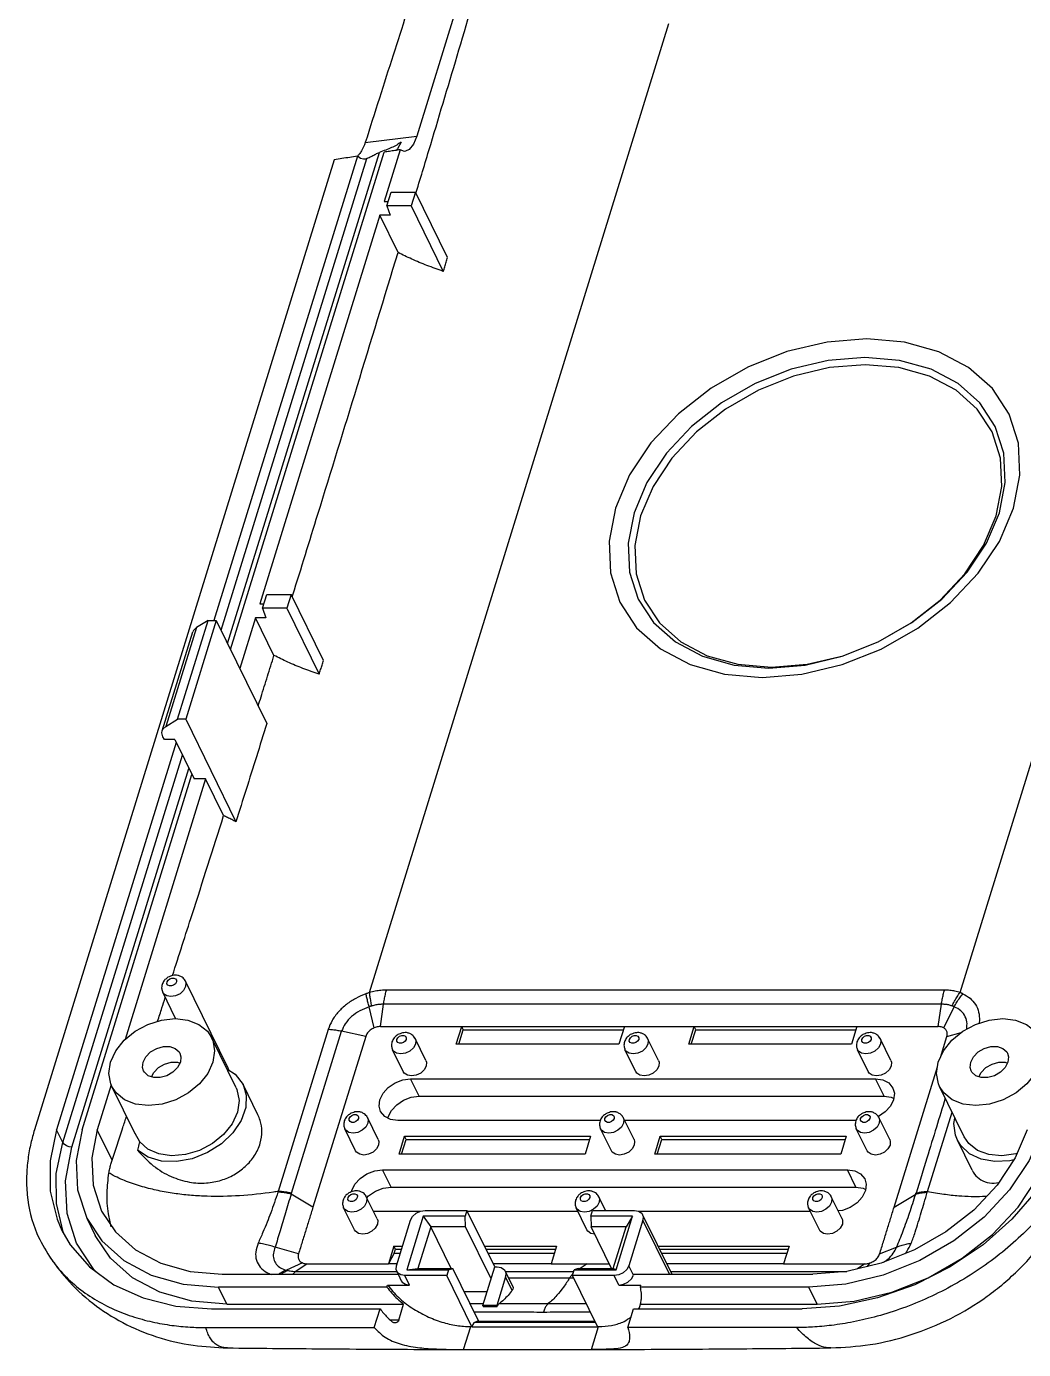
# Model space of a CAD drawing. Header units: millimetres. Extents: x -3610 to -2795, y 672 to 1276.
# Drawn here: x -2859.8 to -2820.3, y 847.5 to 899.9 of the extents above; entities that cross this region are included whole.
import ezdxf

# ---------------------------------------------------------------- set-up
doc = ezdxf.new("R2010")
doc.units = ezdxf.units.MM
doc.header["$MEASUREMENT"] = 0

msp = doc.modelspace()

# ---------------------------------------------------------------- linework, layer by layer
at = {"color": 7, "linetype": 'Continuous'}
for p, q in [((-2842.784, 900.626), (-2844.358, 895.534)), ((-2846.23, 861.603), (-2834.369, 899.988)), ((-2822.836, 861.603), (-2810.974, 899.988)), ((-2846.401, 895.276), (-2844.358, 895.534)), ((-2844.98, 895.297), (-2845.125, 895.023)), ((-2846.713, 894.737), (-2852.395, 876.35)), ((-2851.855, 875.435), (-2845.843, 894.889)), ((-2851.738, 875.197), (-2845.65, 894.898)), ((-2845.022, 894.994), (-2845.655, 892.944)), ((-2845.125, 895.023), (-2845.18, 894.97)), ((-2847.631, 894.599), (-2859.507, 856.167)), ((-2852.116, 875.967), (-2846.345, 894.643)), ((-2846.345, 894.643), (-2846.403, 894.626)), ((-2845.547, 892.769), (-2845.378, 893.317)), ((-2845.378, 893.317), (-2844.411, 893.317)), ((-2844.411, 893.317), (-2844.58, 892.769)), ((-2843.139, 890.726), (-2844.411, 893.317)), ((-2845.655, 892.944), (-2845.493, 892.944)), ((-2844.58, 892.769), (-2845.547, 892.769)), ((-2845.547, 892.769), (-2845.413, 892.396)), ((-2844.58, 892.769), (-2843.308, 890.176)), ((-2845.825, 892.396), (-2850.581, 877.004)), ((-2845.413, 892.396), (-2845.825, 892.396)), ((-2845.102, 890.923), (-2845.825, 892.396)), ((-2850.581, 877.004), (-2850.419, 877.004)), ((-2850.473, 876.828), (-2850.304, 877.377)), ((-2850.304, 877.377), (-2849.337, 877.377)), ((-2849.337, 877.377), (-2849.506, 876.828)), ((-2848.055, 874.764), (-2849.337, 877.377)), ((-2850.751, 876.455), (-2851.371, 874.448)), ((-2850.339, 876.455), (-2850.751, 876.455)), ((-2850.017, 874.959), (-2850.751, 876.455)), ((-2849.506, 876.828), (-2850.473, 876.828)), ((-2850.473, 876.828), (-2850.339, 876.455)), ((-2849.506, 876.828), (-2848.224, 874.216)), ((-2854.445, 871.975), (-2853.234, 875.892)), ((-2853.093, 876.063), (-2854.303, 872.147)), ((-2853.837, 872.433), (-2852.626, 876.35)), ((-2852.304, 876.35), (-2853.514, 872.433)), ((-2852.626, 876.35), (-2853.093, 876.063)), ((-2852.626, 876.35), (-2852.304, 876.35)), ((-2852.304, 876.35), (-2850.3, 872.267)), ((-2854.303, 872.147), (-2853.837, 872.433)), ((-2853.514, 872.433), (-2853.837, 872.433)), ((-2853.514, 872.433), (-2851.523, 868.374)), ((-2854.361, 871.625), (-2854.417, 871.739)), ((-2853.891, 871.511), (-2858.632, 856.167)), ((-2853.947, 871.625), (-2854.361, 871.625)), ((-2853.947, 871.625), (-2853.184, 870.071)), ((-2858.388, 855.67), (-2853.647, 871.013)), ((-2858.02, 855.483), (-2853.386, 870.481)), ((-2857.619, 856.167), (-2853.269, 870.244)), ((-2852.724, 870.071), (-2855.916, 859.742)), ((-2852.724, 870.071), (-2853.184, 870.071)), ((-2852.011, 868.618), (-2852.724, 870.071)), ((-2851.839, 858.615), (-2853.529, 862.059)), ((-2823.45, 861.702), (-2845.555, 861.702)), ((-2853.913, 860.572), (-2854.427, 861.618)), ((-2846.047, 860.207), (-2846.247, 861.043)), ((-2845.802, 860.259), (-2845.677, 861.142)), ((-2823.572, 861.142), (-2845.677, 861.142)), ((-2823.697, 860.259), (-2823.572, 861.142)), ((-2823.484, 860.207), (-2823.064, 861.043)), ((-2847.872, 860.139), (-2849.85, 853.727)), ((-2845.802, 860.259), (-2823.697, 860.259)), ((-2842.797, 859.554), (-2842.579, 860.259)), ((-2842.697, 859.554), (-2842.518, 860.134)), ((-2842.518, 860.134), (-2842.579, 860.259)), ((-2842.518, 860.134), (-2836.17, 860.134)), ((-2836.131, 860.259), (-2836.349, 859.554)), ((-2833.586, 859.554), (-2833.368, 860.259)), ((-2833.486, 859.554), (-2833.307, 860.134)), ((-2833.307, 860.134), (-2833.368, 860.259)), ((-2833.307, 860.134), (-2826.959, 860.134)), ((-2826.921, 860.259), (-2827.138, 859.554)), ((-2851.512, 857.831), (-2852.488, 859.82)), ((-2849.327, 853.658), (-2847.34, 860.07)), ((-2846.384, 859.867), (-2848.475, 853.102)), ((-2846.384, 859.867), (-2847.34, 860.07)), ((-2843.996, 858.912), (-2844.423, 859.783)), ((-2834.785, 858.912), (-2835.212, 859.783)), ((-2825.574, 858.912), (-2826.001, 859.783)), ((-2823.615, 859.034), (-2823.357, 859.867)), ((-2823.357, 859.867), (-2822.79, 860.02)), ((-2844.893, 858.472), (-2845.32, 859.342)), ((-2836.349, 859.554), (-2842.797, 859.554)), ((-2835.683, 858.472), (-2836.11, 859.342)), ((-2827.138, 859.554), (-2833.586, 859.554)), ((-2826.472, 858.472), (-2826.899, 859.342)), ((-2853.839, 858.846), (-2853.745, 858.814)), ((-2825.449, 853.098), (-2823.728, 858.668)), ((-2821.05, 858.846), (-2820.955, 858.814)), ((-2844.266, 857.499), (-2844.602, 858.183)), ((-2844.602, 858.183), (-2826.181, 858.183)), ((-2825.845, 857.499), (-2826.181, 858.183)), ((-2856.469, 857.953), (-2857.02, 856.167)), ((-2856.438, 857.882), (-2856.484, 857.989)), ((-2855.519, 856.009), (-2856.438, 857.882)), ((-2850.653, 856.762), (-2851.243, 857.963)), ((-2844.266, 857.499), (-2825.845, 857.499)), ((-2822.672, 855.893), (-2823.648, 857.882)), ((-2845.885, 855.779), (-2846.312, 856.649)), ((-2837.1, 856.538), (-2845.11, 856.538)), ((-2835.753, 855.779), (-2836.18, 856.649)), ((-2826.968, 856.538), (-2836.126, 856.538)), ((-2825.621, 855.779), (-2826.049, 856.649)), ((-2824.123, 853.727), (-2823.15, 856.867)), ((-2858.388, 855.67), (-2858.632, 856.167)), ((-2856.431, 854.967), (-2857.02, 856.167)), ((-2855.337, 855.692), (-2855.522, 856.015)), ((-2846.783, 855.339), (-2847.21, 856.209)), ((-2836.651, 855.339), (-2837.078, 856.209)), ((-2826.519, 855.339), (-2826.946, 856.209)), ((-2845.061, 855.206), (-2844.843, 855.911)), ((-2844.962, 855.206), (-2844.782, 855.787)), ((-2844.782, 855.787), (-2844.843, 855.911)), ((-2844.843, 855.911), (-2837.475, 855.911)), ((-2844.782, 855.787), (-2837.513, 855.787)), ((-2837.475, 855.911), (-2837.693, 855.206)), ((-2834.929, 855.206), (-2834.712, 855.911)), ((-2834.83, 855.206), (-2834.651, 855.787)), ((-2834.651, 855.787), (-2834.712, 855.911)), ((-2834.712, 855.911), (-2827.343, 855.911)), ((-2834.651, 855.787), (-2827.381, 855.787)), ((-2827.343, 855.911), (-2827.561, 855.206)), ((-2822.357, 854.569), (-2822.941, 855.76)), ((-2837.693, 855.206), (-2845.061, 855.206)), ((-2827.561, 855.206), (-2834.929, 855.206)), ((-2845.38, 853.896), (-2845.715, 854.58)), ((-2845.715, 854.58), (-2827.294, 854.58)), ((-2826.958, 853.896), (-2827.294, 854.58)), ((-2845.38, 853.896), (-2826.958, 853.896)), ((-2848.475, 853.102), (-2849.338, 853.624)), ((-2845.932, 852.646), (-2846.359, 853.516)), ((-2846.34, 853.477), (-2846.267, 853.557)), ((-2836.883, 852.976), (-2837.148, 853.516)), ((-2827.511, 852.646), (-2827.938, 853.516)), ((-2825.449, 853.098), (-2824.59, 853.623)), ((-2846.83, 852.205), (-2847.257, 853.076)), ((-2844.237, 852.935), (-2846.074, 852.935)), ((-2844.028, 852.976), (-2842.37, 852.976)), ((-2842.37, 852.976), (-2842.443, 852.741)), ((-2841.272, 850.738), (-2842.37, 852.976)), ((-2837.977, 852.935), (-2842.35, 852.935)), ((-2837.619, 852.205), (-2838.046, 853.076)), ((-2837.359, 853.018), (-2837.533, 852.934)), ((-2837.469, 852.741), (-2837.397, 852.976)), ((-2837.397, 852.976), (-2835.739, 852.976)), ((-2828.767, 852.935), (-2835.555, 852.935)), ((-2835.411, 852.805), (-2834.255, 850.449)), ((-2828.409, 852.205), (-2828.836, 853.076)), ((-2857.434, 852.665), (-2857.098, 851.981)), ((-2845.167, 850.783), (-2844.61, 852.584)), ((-2844.101, 852.741), (-2844.755, 850.626)), ((-2843.806, 852.319), (-2844.314, 850.674)), ((-2844.101, 852.741), (-2843.806, 852.319)), ((-2842.443, 852.741), (-2844.101, 852.741)), ((-2842.999, 850.674), (-2843.806, 852.319)), ((-2842.424, 852.319), (-2843.806, 852.319)), ((-2842.424, 852.319), (-2842.443, 852.741)), ((-2841.418, 850.268), (-2842.424, 852.319)), ((-2837.469, 852.741), (-2837.45, 852.319)), ((-2835.811, 852.741), (-2837.469, 852.741)), ((-2836.643, 850.674), (-2837.45, 852.319)), ((-2836.069, 852.319), (-2837.45, 852.319)), ((-2836.577, 850.674), (-2836.069, 852.319)), ((-2836.465, 850.626), (-2835.811, 852.741)), ((-2835.811, 852.741), (-2836.069, 852.319)), ((-2835.399, 852.584), (-2835.956, 850.783)), ((-2834.351, 850.449), (-2835.399, 852.584)), ((-2858.304, 851.978), (-2858.367, 852.125)), ((-2837.312, 852.038), (-2837.458, 852.064)), ((-2849.047, 851.251), (-2849.973, 851.514)), ((-2845.266, 851.564), (-2845.483, 850.859)), ((-2845.253, 851.283), (-2845.483, 850.859)), ((-2845.205, 851.44), (-2845.266, 851.564)), ((-2845.266, 851.564), (-2844.925, 851.564)), ((-2845.253, 851.283), (-2845.205, 851.44)), ((-2845.253, 851.283), (-2845.012, 851.283)), ((-2845.205, 851.44), (-2844.964, 851.44)), ((-2841.678, 851.564), (-2838.818, 851.564)), ((-2841.617, 851.44), (-2838.857, 851.44)), ((-2841.54, 851.283), (-2838.905, 851.283)), ((-2838.818, 851.564), (-2839.036, 850.859)), ((-2834.802, 851.564), (-2829.608, 851.564)), ((-2834.741, 851.44), (-2829.646, 851.44)), ((-2834.664, 851.283), (-2829.694, 851.283)), ((-2829.608, 851.564), (-2829.825, 850.859)), ((-2826.02, 851.251), (-2825.353, 851.514)), ((-2848.883, 850.892), (-2849.524, 850.605)), ((-2848.707, 850.859), (-2849.149, 850.559)), ((-2841.747, 849.202), (-2841.272, 850.738)), ((-2841.272, 850.738), (-2841.18, 850.738)), ((-2837.609, 850.859), (-2837.89, 850.674)), ((-2835.773, 850.41), (-2835.956, 850.783)), ((-2826.602, 850.859), (-2826.892, 850.662)), ((-2826.407, 850.892), (-2826.51, 850.753)), ((-2852.064, 850.449), (-2845.099, 850.449)), ((-2845.155, 850.562), (-2844.972, 850.189)), ((-2844.644, 850.018), (-2844.827, 850.391)), ((-2843.169, 850.391), (-2844.827, 850.391)), ((-2844.755, 850.626), (-2844.314, 850.674)), ((-2844.755, 850.626), (-2843.097, 850.626)), ((-2844.314, 850.674), (-2842.933, 850.674)), ((-2843.097, 850.626), (-2843.169, 850.391)), ((-2842.178, 848.368), (-2843.169, 850.391)), ((-2843.097, 850.626), (-2842.933, 850.674)), ((-2841.926, 848.623), (-2842.933, 850.674)), ((-2840.841, 850.346), (-2841.194, 849.202)), ((-2840.852, 850.567), (-2840.55, 849.952)), ((-2840.576, 849.808), (-2840.841, 850.346)), ((-2838.196, 850.391), (-2838.123, 850.626)), ((-2837.204, 848.371), (-2838.196, 850.391)), ((-2836.538, 850.391), (-2838.196, 850.391)), ((-2837.959, 850.674), (-2838.123, 850.626)), ((-2838.123, 850.626), (-2836.465, 850.626)), ((-2837.959, 850.674), (-2836.577, 850.674)), ((-2836.465, 850.626), (-2836.577, 850.674)), ((-2836.355, 850.018), (-2836.538, 850.391)), ((-2835.761, 850.449), (-2835.773, 850.41)), ((-2835.761, 850.449), (-2828.669, 850.449)), ((-2845.546, 849.94), (-2852.221, 849.94)), ((-2851.886, 849.256), (-2852.221, 849.94)), ((-2845.546, 849.94), (-2845.522, 850.018)), ((-2845.522, 850.018), (-2844.644, 850.018)), ((-2836.355, 850.018), (-2835.477, 850.018)), ((-2835.501, 849.94), (-2835.477, 850.018)), ((-2828.826, 849.94), (-2835.501, 849.94)), ((-2828.491, 849.256), (-2828.826, 849.94)), ((-2851.886, 849.256), (-2844.88, 849.256)), ((-2845.073, 848.629), (-2844.88, 849.256)), ((-2841.731, 849.17), (-2841.747, 849.202)), ((-2841.194, 849.202), (-2841.747, 849.202)), ((-2841.178, 849.17), (-2841.194, 849.202)), ((-2835.551, 849.078), (-2835.496, 849.256)), ((-2835.496, 849.256), (-2828.491, 849.256)), ((-2827.612, 849.186), (-2829.092, 849.078)), ((-2852.487, 849.078), (-2845.812, 849.078)), ((-2846.042, 848.334), (-2845.812, 849.078)), ((-2845.073, 848.629), (-2845.414, 848.629)), ((-2841.926, 848.623), (-2841.938, 848.584)), ((-2835.998, 848.334), (-2835.768, 849.078)), ((-2835.768, 849.078), (-2829.092, 849.078)), ((-2852.717, 848.334), (-2846.042, 848.334)), ((-2842.503, 847.466), (-2842.224, 848.371)), ((-2842.176, 848.368), (-2837.203, 848.368)), ((-2841.938, 848.584), (-2842.049, 848.551)), ((-2842.049, 848.551), (-2837.293, 848.551)), ((-2841.938, 848.584), (-2837.309, 848.584)), ((-2837.438, 847.466), (-2837.158, 848.371)), ((-2829.322, 848.334), (-2835.998, 848.334)), ((-2851.857, 847.527), (-2851.858, 847.527)), ((-2827.955, 847.527), (-2827.956, 847.527))]:
    msp.add_line(p, q, dxfattribs=at)
for points in [[(-2844.358, 895.534), (-2844.492, 895.211), (-2844.658, 895.004), (-2844.8, 894.933)], [(-2846.403, 894.626), (-2846.469, 894.621), (-2846.593, 894.652), (-2846.713, 894.737)], [(-2844.8, 894.933), (-2844.84, 894.929), (-2845.022, 894.994)], [(-2820.714, 880.796), (-2820.461, 882.104), (-2820.521, 883.365), (-2820.892, 884.524), (-2821.556, 885.536), (-2822.495, 886.373), (-2823.67, 886.994), (-2825.033, 887.376), (-2826.53, 887.504), (-2828.104, 887.376), (-2829.696, 886.996), (-2831.249, 886.379), (-2832.702, 885.547), (-2833.993, 884.538), (-2835.086, 883.376), (-2835.931, 882.111), (-2836.49, 880.796)], [(-2821.276, 880.614), (-2821.044, 881.814), (-2821.099, 882.969), (-2821.439, 884.033), (-2822.051, 884.966), (-2822.911, 885.731), (-2823.986, 886.3), (-2825.236, 886.65), (-2826.611, 886.768), (-2828.059, 886.65), (-2829.525, 886.3), (-2830.952, 885.731), (-2832.285, 884.966), (-2833.473, 884.033), (-2834.471, 882.969), (-2835.24, 881.814), (-2835.75, 880.614)], [(-2821.404, 880.485), (-2821.178, 881.654), (-2821.231, 882.778), (-2821.562, 883.814), (-2822.158, 884.722), (-2822.995, 885.467), (-2824.042, 886.021), (-2825.259, 886.362), (-2826.598, 886.477), (-2828.008, 886.362), (-2829.435, 886.021), (-2830.824, 885.467), (-2832.122, 884.722), (-2833.279, 883.814), (-2834.251, 882.778), (-2834.999, 881.654), (-2835.496, 880.485)], [(-2836.49, 880.796), (-2836.743, 879.487), (-2836.683, 878.227), (-2836.312, 877.067), (-2835.649, 876.055), (-2834.709, 875.218), (-2833.534, 874.597), (-2832.171, 874.215), (-2830.674, 874.087), (-2829.1, 874.215), (-2827.508, 874.595), (-2825.956, 875.212), (-2824.502, 876.044), (-2823.212, 877.054), (-2822.119, 878.215), (-2821.274, 879.48), (-2820.714, 880.796)], [(-2835.75, 880.614), (-2835.982, 879.413), (-2835.927, 878.258), (-2835.587, 877.194), (-2834.975, 876.262), (-2834.115, 875.496), (-2833.039, 874.927), (-2831.79, 874.577), (-2830.415, 874.459), (-2828.966, 874.577), (-2827.501, 874.927), (-2826.074, 875.496), (-2824.74, 876.262), (-2823.552, 877.194), (-2822.555, 878.258), (-2821.786, 879.413), (-2821.276, 880.614)], [(-2835.496, 880.485), (-2835.722, 879.316), (-2835.668, 878.192), (-2835.337, 877.156), (-2834.741, 876.248), (-2833.904, 875.502), (-2832.857, 874.949), (-2831.64, 874.608), (-2830.301, 874.492), (-2828.891, 874.608), (-2827.464, 874.949), (-2826.075, 875.502), (-2824.777, 876.248), (-2823.62, 877.156), (-2822.649, 878.192), (-2821.9, 879.316), (-2821.404, 880.485)], [(-2853.093, 876.063), (-2853.207, 875.953), (-2853.234, 875.892)], [(-2854.417, 871.739), (-2854.457, 871.896), (-2854.445, 871.975)], [(-2854.445, 871.975), (-2854.417, 872.036), (-2854.303, 872.147)], [(-2853.517, 861.839), (-2853.599, 861.688), (-2853.739, 861.561), (-2853.913, 861.477), (-2854.098, 861.447), (-2854.264, 861.476), (-2854.388, 861.561), (-2854.427, 861.618)], [(-2853.885, 862.025), (-2853.925, 861.956), (-2853.993, 861.902), (-2854.075, 861.873), (-2854.157, 861.872), (-2854.221, 861.902), (-2854.256, 861.956), (-2854.254, 862.025)], [(-2854.254, 862.025), (-2854.214, 862.094), (-2854.146, 862.148), (-2854.064, 862.178), (-2853.982, 862.178), (-2853.918, 862.149), (-2853.883, 862.094), (-2853.885, 862.025)], [(-2853.529, 862.059), (-2853.506, 861.989), (-2853.517, 861.839)], [(-2856.489, 858.851), (-2856.282, 859.297), (-2855.952, 859.713), (-2855.519, 860.069), (-2855.015, 860.343), (-2854.473, 860.515), (-2853.931, 860.574), (-2853.424, 860.515), (-2852.989, 860.343), (-2852.654, 860.069), (-2852.488, 859.82)], [(-2823.7, 858.851), (-2823.493, 859.297), (-2823.162, 859.713), (-2822.729, 860.069), (-2822.225, 860.343), (-2821.683, 860.515), (-2821.141, 860.574), (-2820.634, 860.515), (-2820.199, 860.343), (-2819.864, 860.069), (-2819.698, 859.82)], [(-2852.488, 859.82), (-2852.442, 859.713), (-2852.368, 859.297), (-2852.437, 858.851)], [(-2844.779, 859.749), (-2844.819, 859.68), (-2844.886, 859.626), (-2844.968, 859.596), (-2845.05, 859.596), (-2845.114, 859.625), (-2845.15, 859.68), (-2845.147, 859.749)], [(-2845.147, 859.749), (-2845.107, 859.818), (-2845.039, 859.872), (-2844.957, 859.901), (-2844.875, 859.902), (-2844.811, 859.872), (-2844.776, 859.818), (-2844.779, 859.749)], [(-2844.422, 859.782), (-2844.4, 859.713), (-2844.411, 859.562)], [(-2835.568, 859.749), (-2835.608, 859.68), (-2835.676, 859.626), (-2835.758, 859.596), (-2835.84, 859.596), (-2835.904, 859.625), (-2835.939, 859.68), (-2835.937, 859.749)], [(-2835.937, 859.749), (-2835.896, 859.818), (-2835.829, 859.872), (-2835.747, 859.901), (-2835.665, 859.902), (-2835.601, 859.872), (-2835.566, 859.818), (-2835.568, 859.749)], [(-2835.212, 859.782), (-2835.189, 859.713), (-2835.2, 859.562)], [(-2826.358, 859.749), (-2826.398, 859.68), (-2826.465, 859.626), (-2826.547, 859.596), (-2826.629, 859.596), (-2826.693, 859.625), (-2826.728, 859.68), (-2826.726, 859.749)], [(-2826.726, 859.749), (-2826.686, 859.818), (-2826.618, 859.872), (-2826.536, 859.901), (-2826.454, 859.902), (-2826.39, 859.872), (-2826.355, 859.818), (-2826.358, 859.749)], [(-2826.001, 859.782), (-2825.979, 859.713), (-2825.99, 859.562)], [(-2855.2, 858.851), (-2855.089, 859.065), (-2854.903, 859.254), (-2854.664, 859.394), (-2854.4, 859.468), (-2854.144, 859.468), (-2853.927, 859.394), (-2853.774, 859.254), (-2853.745, 859.204)], [(-2853.745, 859.204), (-2853.704, 859.065), (-2853.726, 858.851)], [(-2844.411, 859.562), (-2844.493, 859.412), (-2844.633, 859.285), (-2844.807, 859.201), (-2844.991, 859.171), (-2845.158, 859.2), (-2845.282, 859.284), (-2845.32, 859.342)], [(-2835.2, 859.562), (-2835.282, 859.412), (-2835.422, 859.285), (-2835.596, 859.201), (-2835.781, 859.171), (-2835.947, 859.2), (-2836.071, 859.284), (-2836.11, 859.342)], [(-2825.99, 859.562), (-2826.072, 859.412), (-2826.212, 859.285), (-2826.386, 859.201), (-2826.57, 859.171), (-2826.737, 859.2), (-2826.86, 859.284), (-2826.899, 859.342)], [(-2822.41, 858.851), (-2822.299, 859.065), (-2822.113, 859.254), (-2821.874, 859.394), (-2821.61, 859.468), (-2821.355, 859.468), (-2821.137, 859.394), (-2820.984, 859.254), (-2820.955, 859.204)], [(-2820.955, 859.204), (-2820.915, 859.065), (-2820.936, 858.851)], [(-2856.484, 857.989), (-2856.558, 858.405), (-2856.489, 858.851)], [(-2852.437, 858.851), (-2852.644, 858.405), (-2852.974, 857.989), (-2853.407, 857.632), (-2853.911, 857.358), (-2854.453, 857.186), (-2854.995, 857.128), (-2855.502, 857.186), (-2855.937, 857.358), (-2856.272, 857.632), (-2856.438, 857.882)], [(-2855.181, 858.498), (-2855.222, 858.637), (-2855.2, 858.851)], [(-2853.726, 858.851), (-2853.837, 858.637), (-2854.023, 858.448), (-2854.262, 858.308), (-2854.526, 858.234), (-2854.782, 858.234), (-2854.999, 858.308), (-2855.152, 858.448), (-2855.181, 858.498)], [(-2854.876, 858.266), (-2854.784, 858.444), (-2854.598, 858.632), (-2854.359, 858.772), (-2854.095, 858.846), (-2853.839, 858.846)], [(-2851.879, 858.578), (-2851.555, 858.373), (-2851.243, 857.963)], [(-2843.984, 858.692), (-2844.065, 858.542), (-2844.204, 858.415), (-2844.38, 858.33), (-2844.565, 858.3), (-2844.732, 858.33), (-2844.856, 858.415), (-2844.893, 858.472)], [(-2843.996, 858.912), (-2843.973, 858.842), (-2843.984, 858.692)], [(-2834.773, 858.692), (-2834.855, 858.542), (-2834.994, 858.415), (-2835.169, 858.33), (-2835.355, 858.3), (-2835.522, 858.33), (-2835.645, 858.415), (-2835.682, 858.472)], [(-2834.785, 858.912), (-2834.762, 858.842), (-2834.773, 858.692)], [(-2825.563, 858.692), (-2825.644, 858.542), (-2825.783, 858.415), (-2825.959, 858.33), (-2826.144, 858.3), (-2826.311, 858.33), (-2826.434, 858.415), (-2826.472, 858.472)], [(-2825.575, 858.912), (-2825.551, 858.842), (-2825.563, 858.692)], [(-2823.648, 857.882), (-2823.694, 857.989), (-2823.768, 858.405), (-2823.7, 858.851)], [(-2819.647, 858.851), (-2819.854, 858.405), (-2820.185, 857.989), (-2820.617, 857.632), (-2821.121, 857.358), (-2821.663, 857.186), (-2822.206, 857.128), (-2822.712, 857.186), (-2823.148, 857.358), (-2823.483, 857.632), (-2823.648, 857.882)], [(-2822.391, 858.498), (-2822.432, 858.637), (-2822.41, 858.851)], [(-2820.936, 858.851), (-2821.047, 858.637), (-2821.233, 858.448), (-2821.473, 858.308), (-2821.736, 858.234), (-2821.992, 858.234), (-2822.209, 858.308), (-2822.362, 858.448), (-2822.391, 858.498)], [(-2822.086, 858.266), (-2821.994, 858.444), (-2821.808, 858.632), (-2821.569, 858.772), (-2821.305, 858.846), (-2821.05, 858.846)], [(-2845.798, 856.898), (-2845.854, 857.106), (-2845.823, 857.36), (-2845.697, 857.615), (-2845.489, 857.844), (-2845.219, 858.026), (-2844.913, 858.143), (-2844.602, 858.183)], [(-2826.181, 858.183), (-2825.894, 858.143), (-2825.661, 858.026), (-2825.492, 857.823)], [(-2851.243, 857.963), (-2851.118, 857.545), (-2851.137, 857.046), (-2851.318, 856.534), (-2851.647, 856.045)], [(-2851.512, 857.83), (-2851.483, 857.767), (-2851.392, 857.332), (-2851.461, 856.862)], [(-2845.494, 856.627), (-2845.487, 856.677), (-2845.362, 856.931), (-2845.153, 857.16), (-2844.883, 857.342), (-2844.578, 857.459), (-2844.266, 857.499)], [(-2825.492, 857.823), (-2825.436, 857.615), (-2825.468, 857.36), (-2825.593, 857.106), (-2825.802, 856.877), (-2826.072, 856.695)], [(-2825.845, 857.499), (-2825.559, 857.459), (-2825.461, 857.41)], [(-2851.461, 856.862), (-2851.672, 856.408), (-2852.011, 855.987)], [(-2846.668, 856.616), (-2846.708, 856.547), (-2846.776, 856.493), (-2846.858, 856.463), (-2846.939, 856.463), (-2847.003, 856.492), (-2847.039, 856.546), (-2847.036, 856.616)], [(-2847.036, 856.616), (-2846.996, 856.685), (-2846.929, 856.738), (-2846.847, 856.768), (-2846.765, 856.768), (-2846.701, 856.739), (-2846.666, 856.685), (-2846.668, 856.616)], [(-2846.312, 856.649), (-2846.289, 856.58), (-2846.3, 856.429)], [(-2845.11, 856.538), (-2845.396, 856.578), (-2845.63, 856.695), (-2845.798, 856.898)], [(-2836.536, 856.616), (-2836.576, 856.547), (-2836.644, 856.493), (-2836.726, 856.463), (-2836.807, 856.463), (-2836.872, 856.492), (-2836.907, 856.546), (-2836.905, 856.616)], [(-2836.905, 856.616), (-2836.865, 856.685), (-2836.797, 856.738), (-2836.715, 856.768), (-2836.633, 856.768), (-2836.569, 856.739), (-2836.534, 856.685), (-2836.536, 856.616)], [(-2836.18, 856.649), (-2836.157, 856.58), (-2836.169, 856.429)], [(-2826.405, 856.616), (-2826.445, 856.547), (-2826.513, 856.493), (-2826.594, 856.463), (-2826.675, 856.463), (-2826.74, 856.492), (-2826.775, 856.546), (-2826.773, 856.616)], [(-2826.773, 856.616), (-2826.733, 856.685), (-2826.665, 856.738), (-2826.583, 856.768), (-2826.501, 856.768), (-2826.437, 856.739), (-2826.402, 856.685), (-2826.405, 856.616)], [(-2826.048, 856.649), (-2826.026, 856.58), (-2826.037, 856.429)], [(-2822.941, 855.761), (-2823.018, 855.954), (-2823.077, 856.421), (-2823.036, 856.634)], [(-2858.632, 856.167), (-2858.886, 854.936), (-2858.879, 853.742), (-2858.611, 852.623), (-2858.421, 852.18)], [(-2857.619, 856.167), (-2857.854, 854.952), (-2857.798, 853.784), (-2857.434, 852.665)], [(-2857.02, 856.167), (-2857.236, 855.051), (-2857.185, 853.979), (-2856.85, 852.951)], [(-2851.647, 856.045), (-2852.102, 855.611), (-2852.651, 855.263), (-2853.258, 855.024), (-2853.88, 854.911), (-2854.476, 854.932), (-2855.004, 855.085), (-2855.428, 855.359)], [(-2852.011, 855.987), (-2852.455, 855.627), (-2852.971, 855.354), (-2853.523, 855.188), (-2854.073, 855.139), (-2854.581, 855.212), (-2855.013, 855.4), (-2855.337, 855.692)], [(-2846.3, 856.429), (-2846.382, 856.279), (-2846.522, 856.151), (-2846.696, 856.067), (-2846.881, 856.037), (-2847.047, 856.067), (-2847.171, 856.151), (-2847.21, 856.209)], [(-2836.169, 856.429), (-2836.25, 856.279), (-2836.39, 856.151), (-2836.564, 856.067), (-2836.749, 856.037), (-2836.916, 856.067), (-2837.039, 856.151), (-2837.078, 856.209)], [(-2819.579, 856.167), (-2820.095, 854.952), (-2820.873, 853.784), (-2821.882, 852.707), (-2823.085, 851.764), (-2824.434, 850.989), (-2825.877, 850.414), (-2827.361, 850.059), (-2828.826, 849.94)], [(-2820.178, 856.167), (-2820.652, 855.051), (-2821.366, 853.979), (-2822.293, 852.99), (-2823.397, 852.124), (-2824.635, 851.412), (-2825.961, 850.884), (-2827.323, 850.559), (-2828.669, 850.449)], [(-2818.566, 856.167), (-2819.073, 854.936), (-2819.818, 853.742), (-2820.778, 852.623), (-2821.924, 851.61), (-2823.222, 850.736), (-2824.631, 850.028), (-2826.109, 849.505), (-2827.612, 849.186)], [(-2826.037, 856.429), (-2826.119, 856.279), (-2826.259, 856.151), (-2826.433, 856.067), (-2826.617, 856.037), (-2826.784, 856.067), (-2826.908, 856.151), (-2826.946, 856.209)], [(-2858.367, 852.125), (-2858.635, 853.245), (-2858.642, 854.439), (-2858.388, 855.67)], [(-2858.02, 855.483), (-2858.133, 855.497), (-2858.243, 855.538), (-2858.332, 855.598), (-2858.388, 855.67)], [(-2856.982, 850.481), (-2857.158, 850.637), (-2857.838, 851.674), (-2858.217, 852.858), (-2858.279, 854.144), (-2858.02, 855.483)], [(-2845.873, 855.559), (-2845.955, 855.409), (-2846.094, 855.282), (-2846.269, 855.197), (-2846.455, 855.167), (-2846.622, 855.197), (-2846.745, 855.282), (-2846.782, 855.339)], [(-2845.885, 855.779), (-2845.862, 855.709), (-2845.873, 855.559)], [(-2835.742, 855.559), (-2835.823, 855.409), (-2835.962, 855.282), (-2836.138, 855.197), (-2836.323, 855.167), (-2836.49, 855.197), (-2836.613, 855.282), (-2836.651, 855.339)], [(-2835.753, 855.779), (-2835.73, 855.709), (-2835.742, 855.559)], [(-2828.491, 849.256), (-2827.025, 849.376), (-2825.542, 849.73), (-2824.098, 850.305), (-2822.749, 851.08), (-2821.547, 852.024), (-2820.538, 853.1), (-2819.76, 854.268), (-2819.244, 855.483)], [(-2825.61, 855.559), (-2825.691, 855.409), (-2825.83, 855.282), (-2826.006, 855.197), (-2826.191, 855.167), (-2826.358, 855.197), (-2826.482, 855.282), (-2826.519, 855.339)], [(-2825.622, 855.779), (-2825.599, 855.709), (-2825.61, 855.559)], [(-2820.7, 854.979), (-2820.866, 854.937), (-2821.459, 854.908), (-2822.003, 855.005), (-2822.463, 855.222), (-2822.809, 855.546), (-2822.941, 855.761)], [(-2820.577, 855.227), (-2820.623, 855.212), (-2821.176, 855.139), (-2821.696, 855.188), (-2822.145, 855.354), (-2822.492, 855.627), (-2822.672, 855.893)], [(-2846.942, 853.711), (-2846.937, 853.757), (-2846.811, 854.011), (-2846.602, 854.241), (-2846.332, 854.423), (-2846.027, 854.539), (-2845.715, 854.58)], [(-2827.294, 854.58), (-2827.008, 854.539), (-2826.774, 854.423), (-2826.606, 854.22)], [(-2846.267, 853.557), (-2845.997, 853.739), (-2845.691, 853.856), (-2845.38, 853.896)], [(-2826.606, 854.22), (-2826.55, 854.011), (-2826.581, 853.757), (-2826.707, 853.503), (-2826.915, 853.274), (-2827.185, 853.092), (-2827.491, 852.975), (-2827.662, 852.953)], [(-2826.958, 853.896), (-2826.672, 853.856), (-2826.575, 853.807)], [(-2846.715, 853.482), (-2846.755, 853.413), (-2846.823, 853.36), (-2846.905, 853.33), (-2846.987, 853.329), (-2847.051, 853.359), (-2847.086, 853.413), (-2847.084, 853.482)], [(-2847.084, 853.482), (-2847.044, 853.551), (-2846.976, 853.605), (-2846.894, 853.635), (-2846.812, 853.635), (-2846.748, 853.606), (-2846.713, 853.552), (-2846.715, 853.482)], [(-2846.359, 853.516), (-2846.336, 853.446), (-2846.347, 853.296)], [(-2837.505, 853.482), (-2837.545, 853.414), (-2837.613, 853.359), (-2837.694, 853.33), (-2837.775, 853.329), (-2837.84, 853.358), (-2837.875, 853.413), (-2837.873, 853.482)], [(-2837.873, 853.482), (-2837.833, 853.551), (-2837.765, 853.605), (-2837.683, 853.635), (-2837.602, 853.635), (-2837.538, 853.606), (-2837.502, 853.552), (-2837.505, 853.482)], [(-2837.148, 853.516), (-2837.126, 853.446), (-2837.137, 853.296)], [(-2828.294, 853.482), (-2828.334, 853.413), (-2828.402, 853.36), (-2828.484, 853.33), (-2828.566, 853.329), (-2828.63, 853.359), (-2828.665, 853.413), (-2828.662, 853.482)], [(-2828.662, 853.482), (-2828.622, 853.551), (-2828.555, 853.605), (-2828.473, 853.635), (-2828.391, 853.635), (-2828.327, 853.606), (-2828.292, 853.552), (-2828.294, 853.482)], [(-2827.938, 853.516), (-2827.915, 853.446), (-2827.926, 853.296)], [(-2856.85, 852.951), (-2856.301, 852.124), (-2855.501, 851.412), (-2854.502, 850.884), (-2853.342, 850.559), (-2852.064, 850.449)], [(-2846.347, 853.296), (-2846.429, 853.145), (-2846.569, 853.018), (-2846.743, 852.934), (-2846.928, 852.904), (-2847.094, 852.933), (-2847.218, 853.018), (-2847.257, 853.075)], [(-2844.61, 852.584), (-2844.529, 852.734), (-2844.389, 852.861), (-2844.214, 852.946), (-2844.028, 852.976)], [(-2837.533, 852.934), (-2837.717, 852.904), (-2837.884, 852.933), (-2838.008, 853.018), (-2838.046, 853.075)], [(-2837.137, 853.296), (-2837.219, 853.145), (-2837.359, 853.018)], [(-2835.739, 852.976), (-2835.572, 852.946), (-2835.449, 852.861), (-2835.411, 852.804)], [(-2835.411, 852.804), (-2835.388, 852.734), (-2835.399, 852.584)], [(-2827.926, 853.296), (-2828.008, 853.145), (-2828.148, 853.018), (-2828.322, 852.934), (-2828.507, 852.904), (-2828.673, 852.933), (-2828.797, 853.018), (-2828.836, 853.075)], [(-2857.434, 852.665), (-2856.835, 851.764), (-2855.965, 850.989), (-2854.877, 850.414), (-2853.613, 850.059), (-2852.221, 849.94)], [(-2845.92, 852.426), (-2846.002, 852.276), (-2846.141, 852.149), (-2846.316, 852.064), (-2846.502, 852.034), (-2846.669, 852.064), (-2846.792, 852.149), (-2846.83, 852.205)], [(-2845.932, 852.646), (-2845.909, 852.575), (-2845.92, 852.426)], [(-2827.499, 852.426), (-2827.581, 852.276), (-2827.72, 852.149), (-2827.895, 852.064), (-2828.081, 852.034), (-2828.248, 852.064), (-2828.371, 852.149), (-2828.408, 852.205)], [(-2827.511, 852.646), (-2827.488, 852.575), (-2827.499, 852.426)], [(-2858.421, 852.18), (-2858.09, 851.61), (-2857.333, 850.736), (-2856.362, 850.028), (-2855.206, 849.505), (-2853.902, 849.186), (-2852.487, 849.078)], [(-2851.886, 849.256), (-2853.277, 849.376), (-2854.541, 849.73), (-2855.629, 850.305), (-2856.5, 851.08), (-2857.098, 851.981)], [(-2837.458, 852.064), (-2837.582, 852.149), (-2837.619, 852.205)], [(-2845.155, 850.562), (-2845.178, 850.633), (-2845.167, 850.783)], [(-2841.18, 850.738), (-2841.013, 850.708), (-2840.89, 850.623), (-2840.853, 850.567)], [(-2835.956, 850.783), (-2836.037, 850.633), (-2836.177, 850.506), (-2836.352, 850.421), (-2836.538, 850.391)], [(-2844.827, 850.391), (-2844.994, 850.421), (-2845.117, 850.506), (-2845.155, 850.562)], [(-2844.972, 850.189), (-2844.934, 850.133), (-2844.811, 850.048), (-2844.644, 850.018)], [(-2840.853, 850.567), (-2840.829, 850.496), (-2840.841, 850.346)], [(-2836.355, 850.018), (-2836.169, 850.048), (-2835.994, 850.133), (-2835.854, 850.26), (-2835.773, 850.41)], [(-2842.049, 848.551), (-2842.098, 848.52), (-2842.142, 848.458), (-2842.178, 848.368)]]:
    msp.add_lwpolyline(points, dxfattribs=at)
for points in [[(-2844.38, 893.308), (-2843.808, 895.205), (-2842.689, 898.949), (-2841.544, 902.821)], [(-2844.774, 900.374), (-2845.298, 898.738), (-2845.84, 897.039), (-2846.401, 895.276)], [(-2846.401, 895.276), (-2846.55, 894.944), (-2846.64, 894.815)], [(-2844.98, 895.297), (-2845.15, 895.181)], [(-2846.713, 894.737), (-2847.018, 894.691), (-2847.323, 894.645), (-2847.631, 894.599)], [(-2846.64, 894.815), (-2846.712, 894.733)], [(-2846.345, 894.643), (-2846.281, 894.67), (-2846.208, 894.706), (-2846.134, 894.745), (-2846.06, 894.785), (-2845.987, 894.824), (-2845.914, 894.86), (-2845.843, 894.889)], [(-2845.587, 894.981), (-2845.843, 894.889)], [(-2845.022, 894.994), (-2845.23, 894.962), (-2845.44, 894.93), (-2845.65, 894.898)], [(-2845.15, 895.181), (-2845.355, 895.077), (-2845.587, 894.981)], [(-2844.39, 893.276), (-2844.38, 893.308)], [(-2849.27, 877.356), (-2848.278, 880.556), (-2846.72, 885.619), (-2845.102, 890.922)], [(-2843.308, 890.176), (-2843.957, 890.409), (-2844.558, 890.661), (-2845.102, 890.923)], [(-2843.308, 890.176), (-2843.252, 890.359), (-2843.195, 890.544), (-2843.139, 890.726)], [(-2849.291, 877.287), (-2849.27, 877.356)], [(-2850.641, 872.962), (-2850.53, 873.316), (-2850.274, 874.134), (-2850.017, 874.959)], [(-2848.224, 874.216), (-2848.872, 874.447), (-2849.474, 874.698), (-2850.017, 874.959)], [(-2848.224, 874.216), (-2848.168, 874.398), (-2848.111, 874.581), (-2848.055, 874.764)], [(-2850.3, 872.267), (-2850.714, 870.947), (-2851.121, 869.649), (-2851.523, 868.374)], [(-2854.039, 862.281), (-2853.262, 864.692), (-2852.011, 868.618)], [(-2851.523, 868.374), (-2851.691, 868.455), (-2851.854, 868.536), (-2852.011, 868.618)], [(-2854.029, 862.286), (-2854.218, 862.213)], [(-2853.777, 862.271), (-2853.827, 862.285), (-2854.029, 862.286)], [(-2853.529, 862.059), (-2853.539, 862.079), (-2853.655, 862.209), (-2853.777, 862.271)], [(-2854.449, 861.927), (-2854.466, 861.756), (-2854.427, 861.619)], [(-2854.336, 862.118), (-2854.364, 862.085), (-2854.449, 861.927)], [(-2854.218, 862.213), (-2854.336, 862.118)], [(-2845.555, 861.702), (-2845.778, 861.691), (-2846.004, 861.658), (-2846.23, 861.603)], [(-2845.677, 861.142), (-2845.644, 861.34), (-2845.604, 861.527), (-2845.555, 861.702)], [(-2823.572, 861.142), (-2823.539, 861.34), (-2823.498, 861.527), (-2823.45, 861.702)], [(-2822.836, 861.603), (-2823.037, 861.659), (-2823.239, 861.691), (-2823.45, 861.702)], [(-2854.627, 860.466), (-2854.454, 860.998), (-2854.322, 861.406)], [(-2846.373, 861.556), (-2846.775, 861.376), (-2847.145, 861.134), (-2847.462, 860.838), (-2847.712, 860.499), (-2847.872, 860.138)], [(-2846.23, 861.603), (-2846.278, 861.588), (-2846.326, 861.573), (-2846.373, 861.556)], [(-2846.247, 861.043), (-2846.295, 861.225), (-2846.337, 861.396), (-2846.373, 861.556)], [(-2846.142, 861.075), (-2846.178, 861.262), (-2846.207, 861.439), (-2846.23, 861.603)], [(-2823.149, 861.075), (-2823.054, 861.262), (-2822.949, 861.439), (-2822.836, 861.603)], [(-2823.064, 861.043), (-2822.959, 861.225), (-2822.845, 861.397), (-2822.722, 861.556)], [(-2822.722, 861.556), (-2822.759, 861.573), (-2822.797, 861.588), (-2822.836, 861.603)], [(-2822.722, 861.556), (-2822.439, 861.377), (-2822.225, 861.133), (-2822.099, 860.832), (-2822.07, 860.489), (-2822.08, 860.385)], [(-2846.247, 861.043), (-2846.618, 860.879), (-2846.941, 860.652), (-2847.191, 860.372), (-2847.34, 860.07)], [(-2846.142, 861.075), (-2846.177, 861.065), (-2846.212, 861.054), (-2846.247, 861.043)], [(-2845.677, 861.142), (-2845.825, 861.135), (-2845.982, 861.113), (-2846.142, 861.075)], [(-2823.149, 861.075), (-2823.284, 861.113), (-2823.421, 861.135), (-2823.572, 861.142)], [(-2823.064, 861.043), (-2823.091, 861.054), (-2823.12, 861.065), (-2823.149, 861.075)], [(-2822.581, 860.143), (-2822.559, 860.367), (-2822.626, 860.649), (-2822.798, 860.878), (-2823.064, 861.043)], [(-2847.34, 860.069), (-2847.519, 860.103), (-2847.697, 860.126), (-2847.872, 860.139)], [(-2846.047, 860.207), (-2846.201, 860.117), (-2846.314, 860.003), (-2846.384, 859.867)], [(-2845.802, 860.259), (-2845.885, 860.253), (-2845.966, 860.236), (-2846.047, 860.207)], [(-2823.484, 860.207), (-2823.547, 860.236), (-2823.617, 860.253), (-2823.697, 860.259)], [(-2823.357, 859.867), (-2823.343, 860.003), (-2823.386, 860.117), (-2823.484, 860.207)], [(-2845.342, 859.651), (-2845.36, 859.48), (-2845.321, 859.343)], [(-2845.229, 859.842), (-2845.258, 859.809), (-2845.342, 859.651)], [(-2845.112, 859.937), (-2845.229, 859.842)], [(-2844.923, 860.01), (-2845.112, 859.937)], [(-2844.671, 859.995), (-2844.721, 860.009), (-2844.923, 860.01)], [(-2844.422, 859.782), (-2844.433, 859.802), (-2844.549, 859.933), (-2844.671, 859.995)], [(-2836.132, 859.651), (-2836.149, 859.48), (-2836.11, 859.343)], [(-2836.019, 859.842), (-2836.047, 859.809), (-2836.132, 859.651)], [(-2835.901, 859.937), (-2836.019, 859.842)], [(-2835.712, 860.01), (-2835.901, 859.937)], [(-2835.46, 859.995), (-2835.51, 860.009), (-2835.712, 860.01)], [(-2835.212, 859.782), (-2835.222, 859.802), (-2835.338, 859.933), (-2835.46, 859.995)], [(-2826.921, 859.651), (-2826.939, 859.48), (-2826.899, 859.343)], [(-2826.808, 859.842), (-2826.837, 859.809), (-2826.921, 859.651)], [(-2826.69, 859.937), (-2826.808, 859.842)], [(-2826.501, 860.01), (-2826.69, 859.937)], [(-2826.25, 859.995), (-2826.3, 860.009), (-2826.501, 860.01)], [(-2826.001, 859.782), (-2826.012, 859.802), (-2826.127, 859.933), (-2826.25, 859.995)], [(-2851.811, 858.539), (-2851.839, 858.615)], [(-2823.42, 857.416), (-2823.772, 856.276), (-2824.152, 855.042), (-2824.58, 853.658)], [(-2856.431, 854.967), (-2856.221, 855.604), (-2856.007, 856.253), (-2855.859, 856.702)], [(-2855.428, 855.359), (-2854.799, 854.746), (-2854.086, 854.317), (-2853.37, 854.096), (-2852.695, 854.062), (-2852.109, 854.172), (-2851.606, 854.389), (-2851.157, 854.715), (-2850.789, 855.147), (-2850.562, 855.638), (-2850.496, 856.115), (-2850.565, 856.541), (-2850.652, 856.76)], [(-2847.232, 856.518), (-2847.249, 856.347), (-2847.21, 856.209)], [(-2847.119, 856.709), (-2847.147, 856.676), (-2847.232, 856.518)], [(-2847.001, 856.804), (-2847.119, 856.709)], [(-2846.812, 856.876), (-2847.001, 856.804)], [(-2846.56, 856.862), (-2846.61, 856.875), (-2846.812, 856.876)], [(-2846.312, 856.649), (-2846.322, 856.669), (-2846.438, 856.799), (-2846.56, 856.862)], [(-2837.1, 856.518), (-2837.117, 856.347), (-2837.078, 856.209)], [(-2836.987, 856.709), (-2837.016, 856.676), (-2837.1, 856.518)], [(-2836.869, 856.804), (-2836.987, 856.709)], [(-2836.68, 856.876), (-2836.869, 856.804)], [(-2836.429, 856.862), (-2836.479, 856.875), (-2836.68, 856.876)], [(-2836.18, 856.649), (-2836.191, 856.669), (-2836.306, 856.799), (-2836.429, 856.862)], [(-2826.968, 856.518), (-2826.986, 856.347), (-2826.946, 856.209)], [(-2826.855, 856.709), (-2826.884, 856.676), (-2826.968, 856.518)], [(-2826.737, 856.804), (-2826.855, 856.709)], [(-2826.549, 856.876), (-2826.737, 856.804)], [(-2826.297, 856.862), (-2826.347, 856.875), (-2826.549, 856.876)], [(-2826.048, 856.649), (-2826.059, 856.669), (-2826.175, 856.799), (-2826.297, 856.862)], [(-2859.507, 856.167), (-2859.649, 855.641), (-2859.762, 855.023), (-2859.818, 854.332), (-2859.791, 853.591), (-2859.41, 852.062), (-2858.916, 851.145)], [(-2817.691, 856.167), (-2817.874, 855.641), (-2818.143, 855.023), (-2818.515, 854.332), (-2818.999, 853.591), (-2819.604, 852.826), (-2820.326, 852.062), (-2821.156, 851.327), (-2822.076, 850.645), (-2823.062, 850.037), (-2824.085, 849.519), (-2825.114, 849.1), (-2826.117, 848.781), (-2827.063, 848.559), (-2827.927, 848.421), (-2828.685, 848.352), (-2829.322, 848.334)], [(-2855.337, 855.692), (-2855.367, 855.581), (-2855.397, 855.47), (-2855.428, 855.359)], [(-2856.557, 854.455), (-2856.523, 854.631), (-2856.481, 854.802), (-2856.431, 854.967)], [(-2856.463, 852.328), (-2856.574, 852.841), (-2856.63, 853.681), (-2856.557, 854.455)], [(-2849.85, 853.728), (-2850.036, 853.7), (-2851.387, 853.555), (-2852.662, 853.533), (-2853.282, 853.568), (-2853.898, 853.636), (-2854.521, 853.741), (-2855.149, 853.89), (-2855.779, 854.094), (-2856.385, 854.362), (-2856.557, 854.455)], [(-2827.955, 847.527), (-2826.397, 847.661), (-2824.771, 848.053), (-2823.204, 848.699), (-2821.765, 849.572), (-2820.487, 850.652), (-2819.397, 851.923), (-2818.532, 853.356), (-2817.97, 854.727)], [(-2822.353, 854.562), (-2822.264, 854.416), (-2822.012, 854.186), (-2821.67, 854.065), (-2821.293, 854.076)], [(-2849.861, 853.697), (-2850.001, 853.286), (-2850.145, 852.885), (-2850.291, 852.507), (-2850.457, 852.107), (-2850.645, 851.674)], [(-2849.338, 853.624), (-2849.563, 852.879), (-2849.772, 852.171), (-2849.973, 851.514)], [(-2849.85, 853.728), (-2849.854, 853.718), (-2849.857, 853.707), (-2849.861, 853.697)], [(-2849.338, 853.624), (-2849.513, 853.658), (-2849.688, 853.683), (-2849.861, 853.697)], [(-2849.327, 853.659), (-2849.502, 853.691), (-2849.677, 853.714), (-2849.85, 853.727)], [(-2849.327, 853.658), (-2849.331, 853.646), (-2849.335, 853.635), (-2849.338, 853.624)], [(-2847.279, 853.384), (-2847.296, 853.213), (-2847.257, 853.076)], [(-2847.166, 853.575), (-2847.195, 853.542), (-2847.279, 853.384)], [(-2847.048, 853.67), (-2847.166, 853.575)], [(-2846.859, 853.743), (-2847.048, 853.67)], [(-2846.607, 853.729), (-2846.657, 853.742), (-2846.859, 853.743)], [(-2846.359, 853.516), (-2846.369, 853.536), (-2846.485, 853.666), (-2846.607, 853.729)], [(-2838.068, 853.384), (-2838.086, 853.213), (-2838.046, 853.076)], [(-2837.955, 853.575), (-2837.984, 853.542), (-2838.068, 853.384)], [(-2837.837, 853.67), (-2837.955, 853.575)], [(-2837.648, 853.743), (-2837.837, 853.67)], [(-2837.397, 853.729), (-2837.447, 853.742), (-2837.648, 853.743)], [(-2837.148, 853.516), (-2837.159, 853.536), (-2837.275, 853.666), (-2837.397, 853.729)], [(-2828.858, 853.384), (-2828.875, 853.213), (-2828.836, 853.076)], [(-2828.745, 853.575), (-2828.773, 853.542), (-2828.858, 853.384)], [(-2828.627, 853.67), (-2828.745, 853.575)], [(-2828.438, 853.743), (-2828.627, 853.67)], [(-2828.186, 853.729), (-2828.236, 853.742), (-2828.438, 853.743)], [(-2827.938, 853.516), (-2827.948, 853.536), (-2828.064, 853.666), (-2828.186, 853.729)], [(-2825.353, 851.514), (-2825.09, 852.163), (-2824.836, 852.871), (-2824.59, 853.624)], [(-2824.767, 851.674), (-2824.614, 852.109), (-2824.489, 852.507), (-2824.373, 852.889), (-2824.255, 853.278), (-2824.133, 853.696)], [(-2824.59, 853.624), (-2824.447, 853.657), (-2824.294, 853.682), (-2824.133, 853.696)], [(-2824.59, 853.623), (-2824.586, 853.635), (-2824.583, 853.646), (-2824.58, 853.658)], [(-2824.582, 853.658), (-2824.437, 853.691), (-2824.284, 853.714), (-2824.123, 853.727)], [(-2824.133, 853.696), (-2824.13, 853.707), (-2824.127, 853.717), (-2824.124, 853.728)], [(-2824.124, 853.728), (-2823.481, 853.622), (-2822.885, 853.555), (-2822.397, 853.529), (-2821.945, 853.533), (-2821.768, 853.543)], [(-2848.475, 853.101), (-2848.545, 852.873), (-2848.615, 852.646), (-2848.685, 852.42), (-2848.756, 852.192), (-2848.827, 851.962), (-2848.899, 851.728), (-2848.972, 851.493), (-2849.047, 851.251)], [(-2826.02, 851.251), (-2825.945, 851.494), (-2825.871, 851.733), (-2825.798, 851.97), (-2825.726, 852.201), (-2825.657, 852.427), (-2825.588, 852.65), (-2825.519, 852.872), (-2825.449, 853.098)], [(-2850.645, 851.674), (-2850.74, 851.326), (-2850.71, 851), (-2850.559, 850.726), (-2850.294, 850.513), (-2850.13, 850.437)], [(-2849.973, 851.514), (-2850.196, 851.587), (-2850.422, 851.64), (-2850.645, 851.674)], [(-2849.973, 851.514), (-2850.038, 851.278), (-2850.027, 851.047), (-2849.93, 850.851), (-2849.756, 850.701), (-2849.524, 850.605)], [(-2849.047, 851.251), (-2849.058, 851.102), (-2849.001, 850.978), (-2848.883, 850.892)], [(-2826.407, 850.892), (-2826.234, 850.978), (-2826.101, 851.102), (-2826.02, 851.251)], [(-2825.87, 850.912), (-2825.693, 851.048), (-2825.48, 851.28), (-2825.353, 851.514)], [(-2825.353, 851.514), (-2825.172, 851.587), (-2824.976, 851.64), (-2824.767, 851.674)], [(-2825.023, 851.248), (-2824.95, 851.342), (-2824.767, 851.674)], [(-2858.916, 851.145), (-2858.535, 850.645), (-2857.925, 850.037), (-2857.222, 849.519), (-2856.452, 849.1), (-2855.647, 848.781), (-2854.838, 848.559), (-2854.059, 848.421), (-2853.343, 848.352), (-2852.717, 848.334)], [(-2858.916, 851.145), (-2858.243, 850.275), (-2857.197, 849.295), (-2856.006, 848.528), (-2854.667, 847.969), (-2853.213, 847.633), (-2851.858, 847.527)], [(-2848.883, 850.892), (-2848.83, 850.874), (-2848.772, 850.862), (-2848.707, 850.859)], [(-2848.707, 850.859), (-2848.298, 850.859), (-2847.89, 850.859), (-2847.484, 850.859), (-2847.08, 850.859), (-2846.68, 850.859), (-2846.282, 850.859), (-2845.884, 850.859), (-2845.483, 850.859)], [(-2845.167, 850.859), (-2845.483, 850.859)], [(-2845.143, 850.859), (-2845.167, 850.859)], [(-2839.036, 850.859), (-2839.84, 850.859), (-2840.643, 850.859), (-2841.332, 850.859)], [(-2839.036, 850.859), (-2838.548, 850.859), (-2838.072, 850.859), (-2837.609, 850.859)], [(-2837.609, 850.859), (-2837.175, 850.859), (-2836.734, 850.859)], [(-2829.825, 850.859), (-2830.634, 850.859), (-2831.443, 850.859), (-2832.252, 850.859), (-2833.059, 850.859), (-2833.863, 850.859), (-2834.456, 850.859)], [(-2829.825, 850.859), (-2829.424, 850.859), (-2829.024, 850.859), (-2828.624, 850.859), (-2828.222, 850.859), (-2827.82, 850.859), (-2827.416, 850.859), (-2827.01, 850.859), (-2826.602, 850.859)], [(-2826.602, 850.859), (-2826.535, 850.862), (-2826.471, 850.873), (-2826.407, 850.892)], [(-2849.524, 850.605), (-2849.66, 850.548), (-2849.795, 850.47), (-2849.826, 850.45)], [(-2849.461, 850.591), (-2849.592, 850.533), (-2849.722, 850.455), (-2849.73, 850.449)], [(-2849.524, 850.605), (-2849.504, 850.6), (-2849.483, 850.595), (-2849.461, 850.591)], [(-2849.461, 850.591), (-2849.371, 850.575), (-2849.268, 850.563), (-2849.149, 850.559)], [(-2849.149, 850.559), (-2849.223, 850.497), (-2849.267, 850.45)], [(-2849.149, 850.559), (-2846.489, 850.554), (-2845.155, 850.553)], [(-2840.853, 850.55), (-2838.147, 850.549)], [(-2840.721, 850.3), (-2838.306, 850.299)], [(-2838.306, 850.299), (-2838.548, 849.931), (-2838.806, 849.611), (-2838.975, 849.436), (-2839.149, 849.283)], [(-2838.234, 850.401), (-2838.306, 850.299)], [(-2838.306, 850.299), (-2838.196, 850.299)], [(-2838.172, 850.472), (-2838.234, 850.401)], [(-2838.196, 850.299), (-2838.15, 850.299)], [(-2834.305, 850.55), (-2832.501, 850.551), (-2829.766, 850.554), (-2828.669, 850.556)], [(-2828.669, 850.556), (-2827.323, 850.559)], [(-2845.546, 849.94), (-2845.351, 849.698), (-2845.127, 849.469), (-2844.88, 849.256)], [(-2845.522, 850.018), (-2845.086, 849.532), (-2844.551, 849.114), (-2843.964, 848.785), (-2843.364, 848.553), (-2842.779, 848.416), (-2842.224, 848.371)], [(-2842.484, 849.761), (-2842.085, 849.761), (-2841.624, 849.76), (-2841.575, 849.76)], [(-2840.576, 849.808), (-2840.743, 849.61), (-2840.914, 849.434), (-2841.083, 849.285)], [(-2840.551, 849.95), (-2840.539, 849.908), (-2840.576, 849.808)], [(-2835.484, 849.305), (-2835.458, 849.469), (-2835.459, 849.698), (-2835.501, 849.94)], [(-2842.248, 849.288), (-2842.043, 849.288), (-2841.839, 849.287)], [(-2841.839, 849.287), (-2841.721, 849.287)], [(-2841.731, 849.17), (-2841.547, 849.17)], [(-2841.547, 849.17), (-2841.362, 849.17), (-2841.178, 849.17)], [(-2841.083, 849.285), (-2841.116, 849.254), (-2841.148, 849.216), (-2841.178, 849.17)], [(-2841.083, 849.285), (-2840.426, 849.284), (-2839.781, 849.284), (-2839.149, 849.283)], [(-2839.149, 849.283), (-2839.22, 849.206), (-2839.284, 849.093), (-2839.338, 848.95)], [(-2839.149, 849.283), (-2838.516, 849.284), (-2837.871, 849.284), (-2837.653, 849.285)], [(-2835.582, 849.074), (-2835.56, 849.114)], [(-2835.496, 849.256), (-2835.484, 849.305)], [(-2845.812, 849.078), (-2845.678, 848.906), (-2845.528, 848.74), (-2845.365, 848.581)], [(-2845.073, 848.629), (-2845.116, 848.557), (-2845.186, 848.519), (-2845.216, 848.516)], [(-2842.088, 848.954), (-2841.405, 848.953), (-2840.372, 848.951), (-2839.338, 848.95)], [(-2839.338, 848.95), (-2838.304, 848.951), (-2837.49, 848.952)], [(-2836.149, 848.575), (-2835.862, 848.754)], [(-2851.858, 847.527), (-2852.01, 847.541), (-2852.164, 847.585), (-2852.307, 847.662), (-2852.437, 847.774), (-2852.55, 847.923), (-2852.644, 848.11), (-2852.717, 848.334)], [(-2846.042, 848.334), (-2845.615, 847.953), (-2845.02, 847.688), (-2844.329, 847.545), (-2843.653, 847.488), (-2843.037, 847.47), (-2842.503, 847.466)], [(-2845.216, 848.516), (-2845.275, 848.526), (-2845.365, 848.581)], [(-2842.178, 848.371), (-2842.193, 848.371), (-2842.208, 848.371), (-2842.224, 848.371)], [(-2837.203, 848.368), (-2837.189, 848.371), (-2837.174, 848.371), (-2837.158, 848.371)], [(-2837.158, 848.371), (-2836.648, 848.416), (-2836.196, 848.553), (-2836.149, 848.575)], [(-2835.998, 848.334), (-2835.93, 847.954), (-2835.951, 847.785)], [(-2827.956, 847.527), (-2827.965, 847.527), (-2828.134, 847.541), (-2828.498, 847.662), (-2828.692, 847.774), (-2828.895, 847.923), (-2829.105, 848.11), (-2829.322, 848.334)], [(-2835.951, 847.785), (-2835.997, 847.689), (-2836.214, 847.545), (-2836.549, 847.488), (-2836.967, 847.47), (-2837.438, 847.466)], [(-2851.857, 847.527), (-2848.296, 847.495), (-2844.217, 847.47), (-2842.503, 847.464)], [(-2842.503, 847.466), (-2841.645, 847.464), (-2840.801, 847.463), (-2839.972, 847.463)], [(-2839.972, 847.463), (-2839.902, 847.463)], [(-2839.902, 847.463), (-2839.142, 847.463), (-2838.297, 847.464), (-2837.438, 847.466)], [(-2837.438, 847.464), (-2835.587, 847.47), (-2831.507, 847.495), (-2827.956, 847.527)]]:
    msp.add_spline(points, degree=3, dxfattribs=at)

doc.saveas('drawing.dxf')
